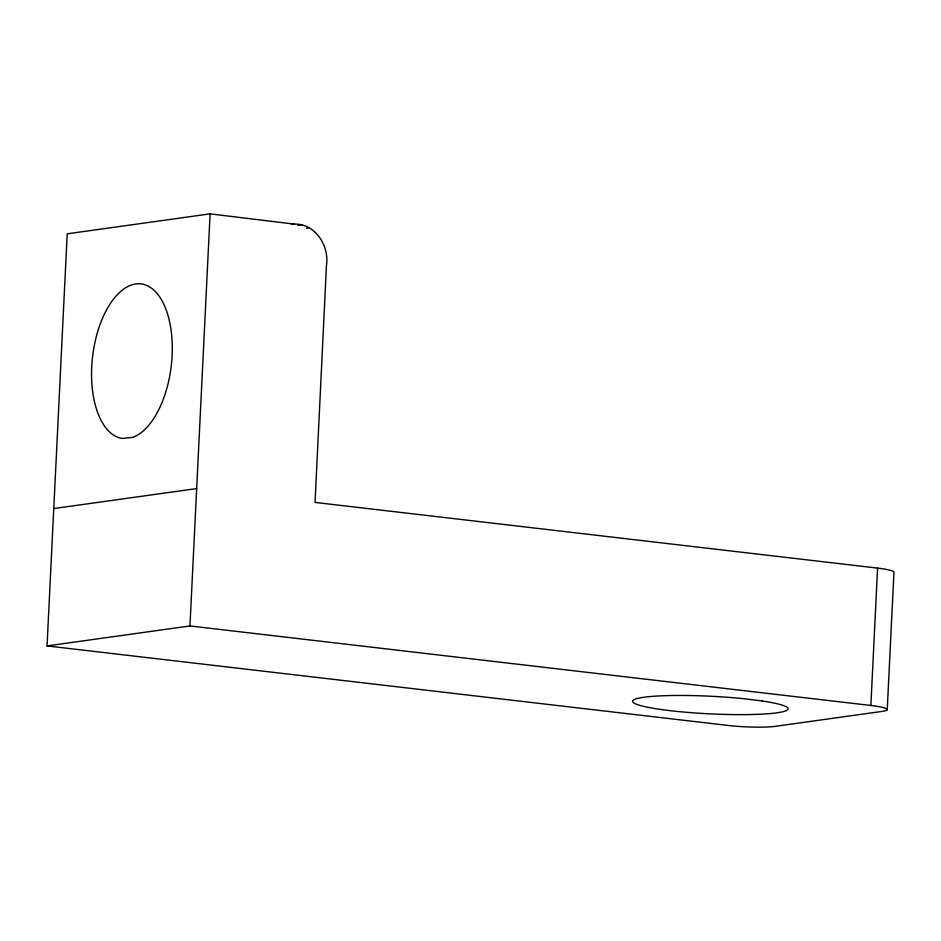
<?xml version="1.0" encoding="UTF-8"?>
<svg xmlns="http://www.w3.org/2000/svg" width="941" height="941" viewBox="0 0 941 941"><rect width="100%" height="100%" fill="white"/><g stroke="black" fill="none" stroke-linecap="round" stroke-linejoin="round"><path stroke-width="1.41" d="M47.05 645.926L189.953 625.953L870.872 705.479A34.605 3.917 2.8 0 1 882.282 711.384L775.102 726.358A34.605 3.917 2.8 0 1 727.64 725.393L47.05 645.926L67.211 233.815L210.102 213.854L294.286 224.099C315.458 223.323 329.562 246.248 326.445 265.668L315.035 502.412L877.588 568.105A34.605 3.917 2.8 0 1 893.95 572.351L887.234 709.714M189.953 625.953L210.102 213.854M870.872 705.479L877.588 568.105M291.404 224.511L294.286 224.099M297.697 225.393L302.026 224.793M306.543 228.181L309.424 227.781M53.766 508.552L196.669 488.591M132.505 437.424L122.036 438.424A77.868 39.616 -83.3 0 1 100.652 322.857A77.868 39.616 -83.3 0 1 168.274 316.399A77.868 39.616 -83.3 0 1 132.505 437.424M762.292 700.998L745.543 698.881A77.868 8.81 2.8 0 0 632.599 700.998A77.868 8.81 2.8 0 0 740.79 714.642A77.868 8.81 2.8 0 0 762.292 700.998"/></g></svg>
